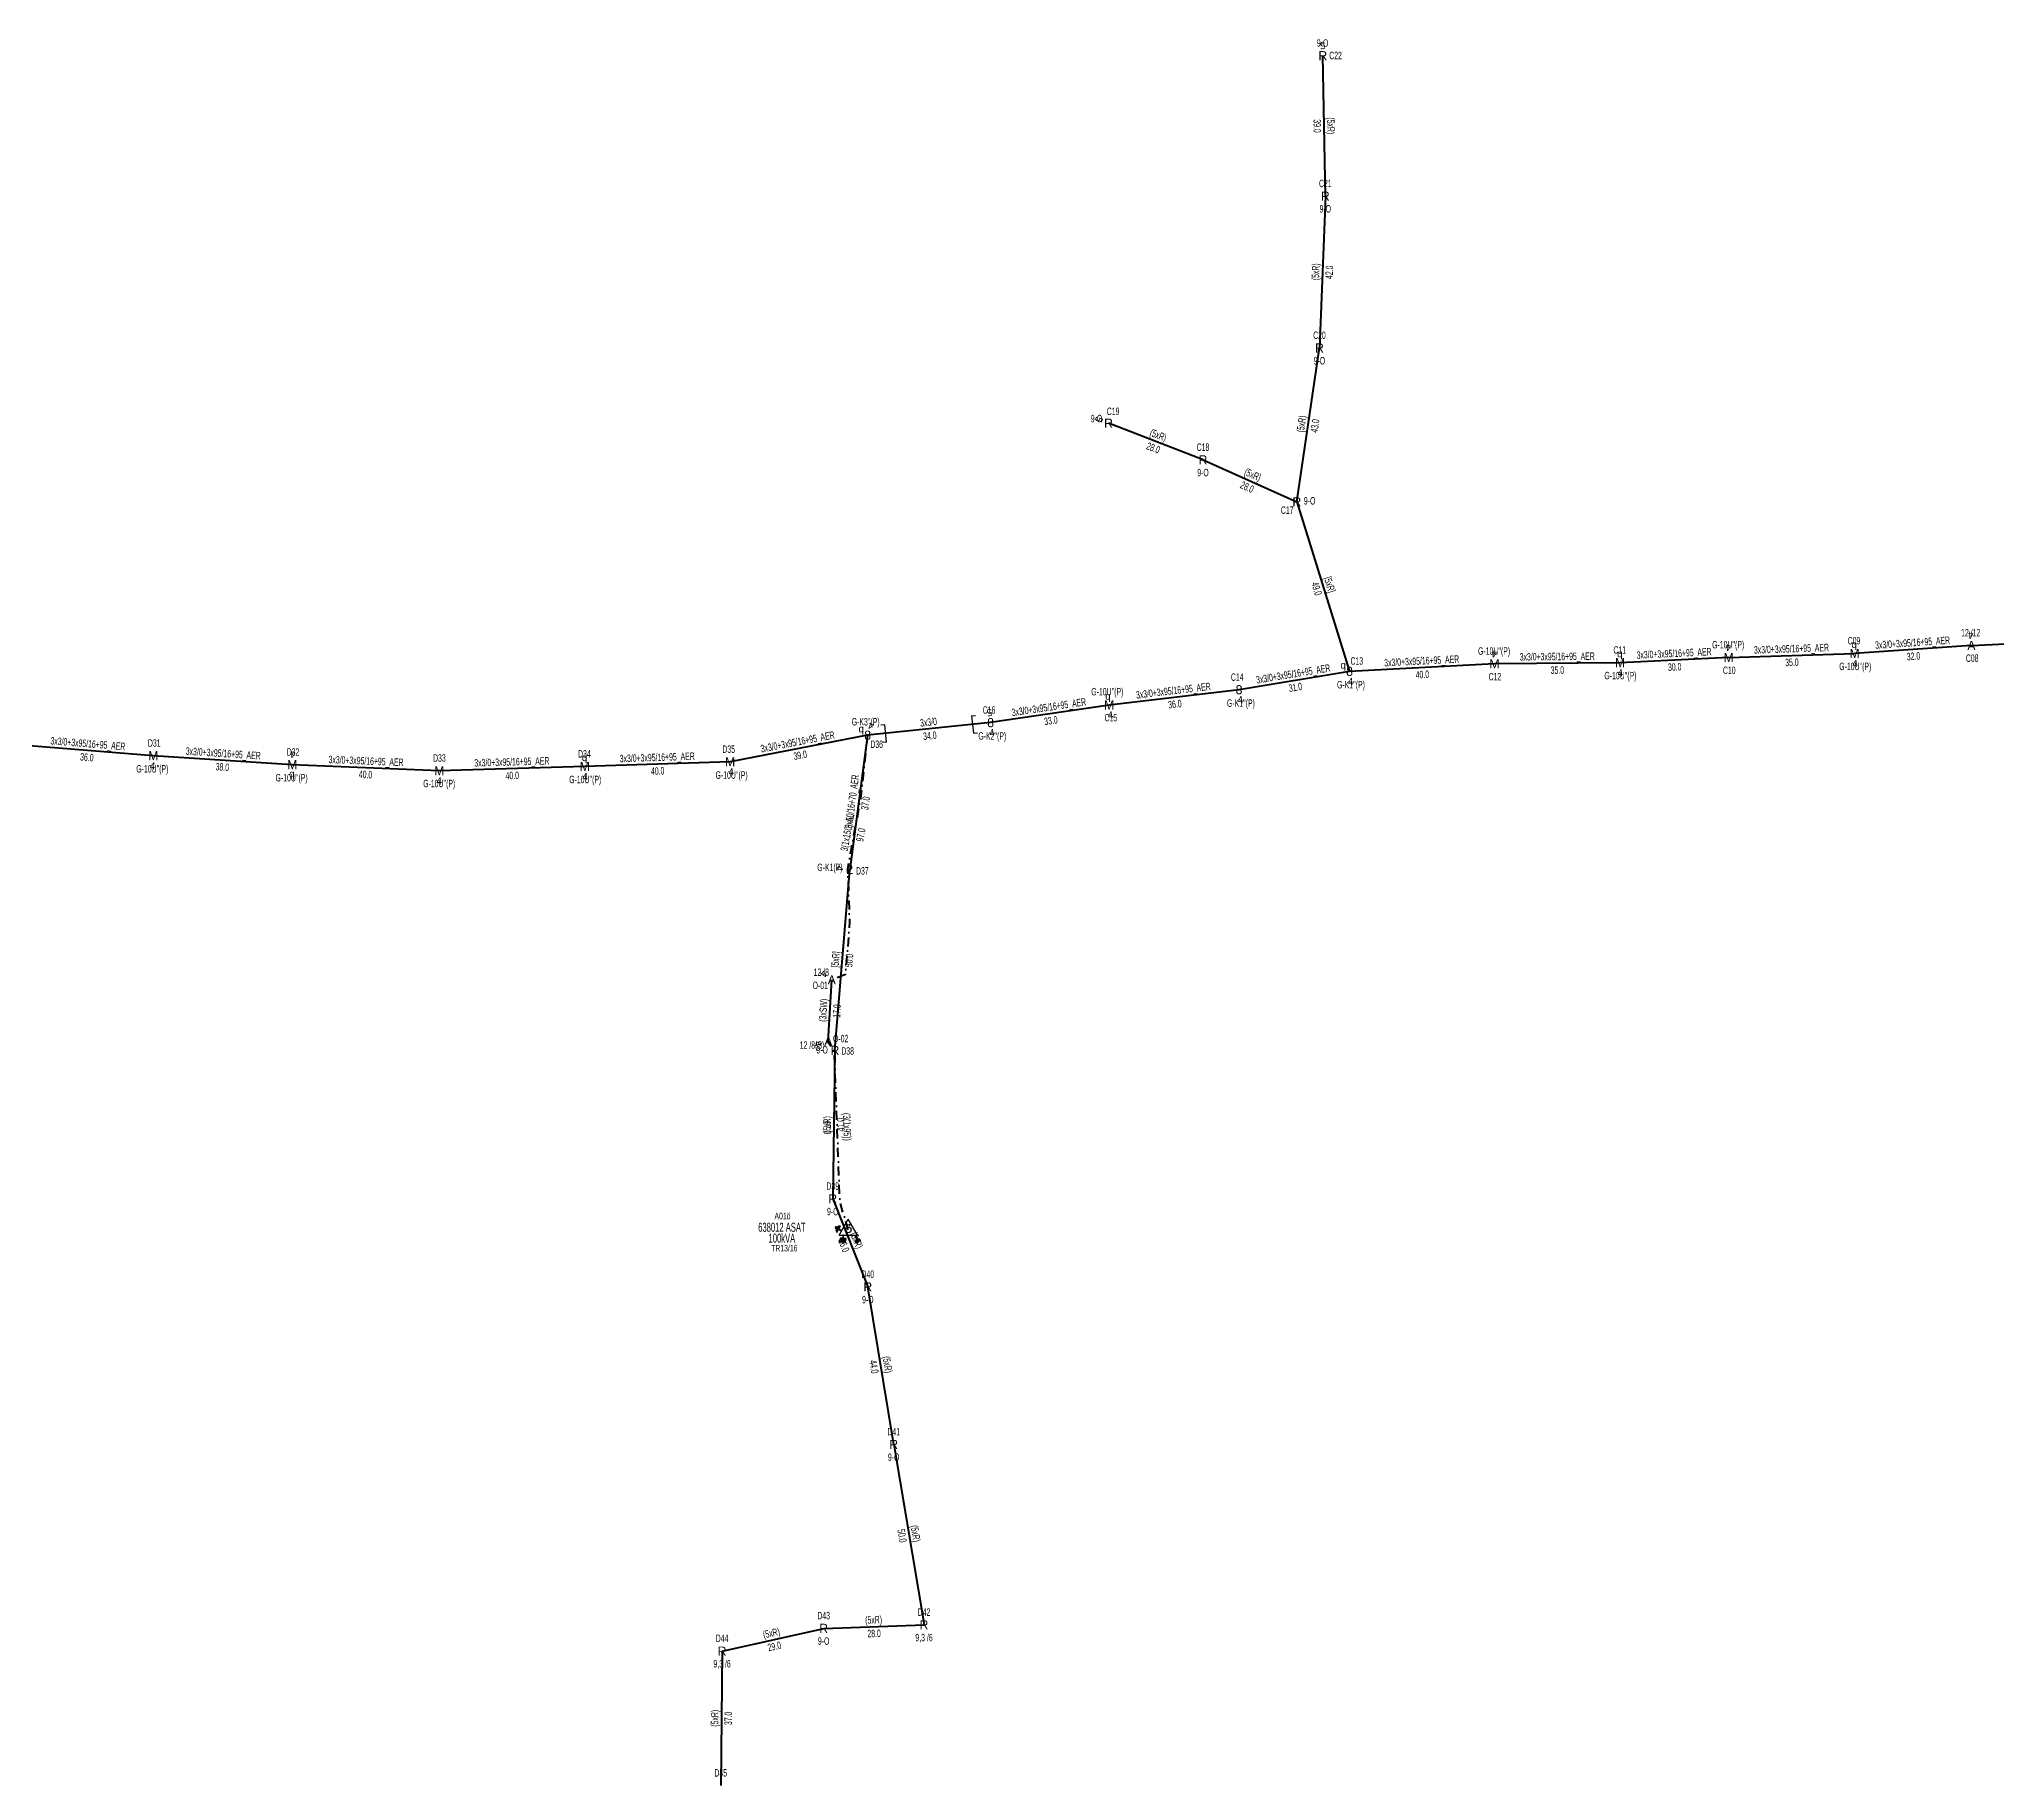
# Model space of a CAD drawing. Header units: millimetres. Extents: x 367507 to 373457, y 4068694 to 4074327.
# Drawn here: x 368631 to 369170, y 4070981 to 4071460 of the extents above; entities that cross this region are included whole.
import ezdxf
from ezdxf.enums import TextEntityAlignment as Align

# ---------------------------------------------------------------- set-up
doc = ezdxf.new("R2010")
doc.units = ezdxf.units.MM
doc.linetypes.add('DASHDOT', pattern=[5, 2.5, -1.25, 0, -1.25])
for name, color, linetype, lineweight in [('DIREK_AG_MEVCUT', 120, 'Continuous', 25), ('DIREK_AG_YENI', 108, 'Continuous', 25), ('DIREK_ENH_MEVCUT', 6, 'Continuous', 25), ('DIREK_OG_MEVCUT', 16, 'Continuous', 25), ('DIREK_OG_YENI', 10, 'Continuous', 25), ('HAT_AG_HAVAI_BYSK', 3, 'Continuous', 50), ('HAT_AG_HAVAI_MEVCUT', 126, 'Continuous', 50), ('HAT_AG_HAVAI_YENI', 3, 'Continuous', 50), ('HAT_OG_HAVAI_MEVCUT', 48, 'Continuous', 70), ('HAT_OG_HAVAI_YENI', 1, 'Continuous', 70), ('HAT_OG_YERALTI_MEVCUT', 48, 'DASHDOT', 70), ('HAT_OG_YERALTI_YENI', 1, 'DASHDOT', 70), ('TRAFO_MEVCUT', 5, 'Continuous', 30), ('TRAFO_TADILAT_BYSK', 5, 'Continuous', 30)]:
    doc.layers.add(name, color=color, linetype=linetype, lineweight=lineweight)
doc.layers.add('NIA_AG', color=5, linetype='Continuous')
doc.styles.add('Direk', font='B_CAD')
doc.styles.get("Standard").update_dxf_attribs({"font": 'Arial'})

# ---------------------------------------------------------------- blocks, each defined once
blk = doc.blocks.new('AG_NIA', base_point=(-64.4296, 129.8924))
at = {"layer": 'NIA_AG'}
for p, q in [((-64.429604, 132.292432), (-65.529604, 132.292432)), ((-64.429604, 127.492432), (-64.429604, 132.292432)), ((-64.429604, 127.492432), (-65.529604, 127.492432))]:
    blk.add_line(p, q, dxfattribs=at)
blk = doc.blocks.new('MEV_DIREK_OZEL')
h = blk.add_hatch(color=32)
h.paths.add_polyline_path([(-2.12, 1), (-2.34, 1.12), (-3.29, -0.52), (-3.08, -0.65), (-2.65, 0.09), (-1.88, -0.36), (-1.78, -0.19), (-2.55, 0.26)])
h.paths.add_polyline_path([(-3.44, -0.15), (-3.31, -0.22), (-2.59, 1.01), (-2.72, 1.09)])
h.paths.add_polyline_path([(-3.52, 0.32), (-3.39, 0.24), (-3.03, 0.85), (-3.16, 0.92)])
h.paths.add_polyline_path([(-3.56, 0.84), (-3.64, 0.71), (-3.51, 0.63), (-3.43, 0.76)])
h.paths.add_polyline_path([(-1.49, -2.34), (-2.24, -2.34), (-2.5, -3.47), (-2.4, -3.47), (-2.19, -2.54), (-1.89, -2.54), (-2.1, -3.47), (-2, -3.47), (-1.79, -2.54), (-1.49, -2.54), (-1.7, -3.48), (-1.6, -3.48), (-1.39, -2.54), (-1.09, -2.54), (-1.3, -3.48), (-1.2, -3.48), (-0.99, -2.54), (-0.69, -2.55), (-0.9, -3.48), (-0.8, -3.48), (-0.54, -2.35), (-1.29, -2.34), (-1.29, -1.44), (-1.49, -1.44)])
at = {"layer": 'TRAFO_MEVCUT'}
for points in [[(2.4, -1.57), (2.17, -1.92), (2.12, -1.44), (1.99, -1.44), (2.06, -2.32), (2.29, -1.96), (2.35, -2.67), (2.14, -2.67), (2.44, -2.87), (2.45, -2.86), (2.69, -2.49), (2.49, -2.63)], [(2.4, -1.57), (2.17, -1.92), (2.12, -1.44), (1.99, -1.44), (2.06, -2.32), (2.29, -1.96), (2.35, -2.67), (2.14, -2.67), (2.44, -2.87), (2.02, -3.19), (2.24, -3.79), (2.3, -3.74), (2.13, -3.26), (2.3, -3.13), (2.48, -3.6), (2.54, -3.56), (2.36, -3.08), (2.54, -2.94), (2.72, -3.42), (2.78, -3.38), (2.6, -2.9), (2.78, -2.76), (2.95, -3.24), (3.01, -3.2), (2.84, -2.72), (3.01, -2.58), (3.19, -3.06), (3.25, -3.01), (3.03, -2.42), (2.45, -2.86), (2.69, -2.49), (2.49, -2.63)], [(3.01, -2.58), (3.19, -3.06), (3.25, -3.01), (3.03, -2.42), (2.45, -2.86), (2.69, -2.49), (2.49, -2.63), (2.4, -1.57), (2.17, -1.92), (2.12, -1.44), (1.99, -1.44), (2.06, -2.32), (2.29, -1.96), (2.35, -2.67), (2.14, -2.67), (2.44, -2.87), (2.02, -3.19), (2.24, -3.79), (2.3, -3.74), (2.13, -3.26), (2.3, -3.13), (2.48, -3.6), (2.54, -3.56), (2.36, -3.08), (2.54, -2.94), (2.72, -3.42), (2.78, -3.38), (2.6, -2.9), (2.78, -2.76), (2.95, -3.24), (3.01, -3.2), (2.84, -2.72)]]:
    blk.add_hatch(color=32, dxfattribs=at).paths.add_polyline_path(points)
at = {"layer": 'TRAFO_MEVCUT', "linetype": 'Continuous'}
for p, q in [((-2.5, -1.44), (0, 2.89)), ((2.5, -1.44), (0, 2.89)), ((-2.5, -1.44), (2.5, -1.44))]:
    blk.add_line(p, q, dxfattribs=at)
at = {"layer": 'TRAFO_MEVCUT', "color": 32, "flags": 128}
blk.add_lwpolyline([(1.99, -1.44), (2.12, -1.44), (2.17, -1.92), (2.4, -1.57), (2.49, -2.63), (2.69, -2.49), (2.45, -2.86), (3.03, -2.42), (3.25, -3.01), (3.19, -3.06), (3.01, -2.58), (2.84, -2.72), (3.01, -3.2), (2.95, -3.24), (2.78, -2.76), (2.6, -2.9), (2.78, -3.38), (2.72, -3.42), (2.54, -2.94), (2.36, -3.08), (2.54, -3.56), (2.48, -3.6), (2.3, -3.13), (2.13, -3.26), (2.3, -3.74), (2.24, -3.79), (2.02, -3.19), (2.44, -2.87), (2.14, -2.67), (2.35, -2.67), (2.29, -1.96), (2.06, -2.32), (1.99, -1.44)], dxfattribs=at)
at = {"layer": 'TRAFO_MEVCUT', "linetype": 'Continuous'}
for centre, radius in [((0, 0), 0.804), ((-0.34, 1.34), 0.12), ((0.34, 1.34), 0.12)]:
    blk.add_circle(centre, radius, dxfattribs=at)
at = {"layer": 'TRAFO_TADILAT_BYSK', "color": 32, "flags": 128}
for points in [[(-3.51, 0.63), (-3.43, 0.76), (-3.56, 0.84), (-3.64, 0.71), (-3.51, 0.63)], [(-3.39, 0.24), (-3.03, 0.85), (-3.16, 0.92), (-3.52, 0.32), (-3.39, 0.24)], [(-3.31, -0.22), (-2.59, 1.01), (-2.72, 1.09), (-3.44, -0.15), (-3.31, -0.22)], [(-1.78, -0.19), (-2.55, 0.26), (-2.12, 1), (-2.34, 1.12), (-3.29, -0.52), (-3.08, -0.65), (-2.65, 0.09), (-1.88, -0.36), (-1.78, -0.19)], [(-1.29, -1.44), (-1.49, -1.44), (-1.49, -2.34), (-2.24, -2.34), (-2.5, -3.47), (-2.4, -3.47), (-2.19, -2.54), (-1.89, -2.54), (-2.1, -3.47), (-2, -3.47), (-1.79, -2.54), (-1.49, -2.54), (-1.7, -3.48), (-1.6, -3.48), (-1.39, -2.54), (-1.09, -2.54), (-1.3, -3.48), (-1.2, -3.48), (-0.99, -2.54), (-0.69, -2.55), (-0.9, -3.48), (-0.8, -3.48), (-0.54, -2.35), (-1.29, -2.34), (-1.29, -1.44)]]:
    blk.add_lwpolyline(points, dxfattribs=at)

msp = doc.modelspace()

# ---------------------------------------------------------------- linework, layer by layer
at = {"layer": 'HAT_AG_HAVAI_BYSK'}
for p, q in [((368976.94, 4071332.49), (368991.443, 4071285.814)), ((368849.84, 4071181.53), (368853.912581, 4071231.304306))]:
    msp.add_line(p, q, dxfattribs=at)
at = {"layer": 'HAT_AG_HAVAI_MEVCUT'}
for p, q in [((368984.78, 4071416.62), (368984.09, 4071455.26)), ((368984.78, 4071416.62), (368983.16, 4071374.83)), ((368976.94, 4071332.49), (368983.16, 4071374.83)), ((368951.12, 4071344.04), (368925.12, 4071354.13)), ((368951.12, 4071344.04), (368976.94, 4071332.49)), ((368849.84, 4071181.53), (368849.24, 4071140.68)), ((368849.24, 4071140.68), (368858.89, 4071116.44)), ((368866.01, 4071073.08), (368858.89, 4071116.44)), ((368866.01, 4071073.08), (368874.35, 4071023.43)), ((368846.74, 4071022.47), (368874.35, 4071023.43)), ((368818.78, 4071016.22), (368846.74, 4071022.47)), ((368818.78, 4071016.22), (368818.42, 4070979.2))]:
    msp.add_line(p, q, dxfattribs=at)
at = {"layer": 'HAT_AG_HAVAI_YENI'}
msp.add_line((368858.846, 4071268.263), (368853.912581, 4071231.304306), dxfattribs=at)
at = {"layer": 'HAT_OG_HAVAI_MEVCUT'}
msp.add_line((368848, 4071184), (368848.97, 4071200.92), dxfattribs=at)
at = {"layer": 'HAT_OG_HAVAI_YENI'}
for p, q in [((369162.56, 4071292.96), (369130.416256, 4071290.776514)), ((369162.56, 4071292.96), (369203.14, 4071294.94)), ((369031.33, 4071287.873), (368991.443, 4071285.814)), ((369065.884, 4071288.217), (369031.33, 4071287.873)), ((369095.769, 4071289.615), (369065.884, 4071288.217)), ((369095.769, 4071289.615), (369130.416256, 4071290.776514)), ((368991.443, 4071285.814), (368961.032, 4071280.786)), ((368925.288, 4071276.563), (368892.677, 4071271.722)), ((368961.032, 4071280.786), (368925.288, 4071276.563)), ((368892.677, 4071271.722), (368858.846, 4071268.263)), ((368858.846, 4071268.263), (368820.997, 4071260.953)), ((368662.289, 4071262.624), (368626, 4071265.529)), ((368700.528, 4071260.148), (368662.289, 4071262.624)), ((368820.997, 4071260.953), (368781.018, 4071259.632)), ((368740.978, 4071258.486), (368700.528, 4071260.148)), ((368781.018, 4071259.632), (368740.978, 4071258.486))]:
    msp.add_line(p, q, dxfattribs=at)
at = {"layer": 'HAT_OG_YERALTI_MEVCUT', "flags": 128}
msp.add_lwpolyline([(368853.508897, 4071132.14362), (368851.221112, 4071139.83739), (368849.697538, 4071180.920925), (368848, 4071184)], dxfattribs=at)
at = {"layer": 'HAT_OG_YERALTI_YENI', "flags": 128}
msp.add_lwpolyline([(368858.846, 4071268.263), (368856.906752, 4071250.928033), (368853.300414, 4071231.392539), (368853.866088, 4071216.873574), (368852.754143, 4071202.381094), (368848.97, 4071200.92)], dxfattribs=at)

# ---------------------------------------------------------------- block references
at = {"layer": 'NIA_AG'}
for p, rotation in [((368863.820069, 4071268.771566), 5.837834999999999), ((368887.702931, 4071271.213434), 185.837835)]:
    msp.add_blockref('AG_NIA', p, dxfattribs=dict(at, rotation=rotation))
at = {"layer": 'TRAFO_MEVCUT'}
msp.add_blockref('MEV_DIREK_OZEL', (368853.508897, 4071132.14362), dxfattribs=at)

# ---------------------------------------------------------------- texts
at = {"layer": 'DIREK_AG_MEVCUT', "linetype": 'ByBlock', "width": 0.53}
for s, p in [('9-O', (368984.027499, 4071458.760048)), ('C22', (368987.589442, 4071455.32249)), ('C21', (368984.78, 4071420.12)), ('9-O', (368984.78, 4071413.12)), ('C20', (368983.16, 4071378.33)), ('9-O', (368983.16, 4071371.33)), ('C19', (368926.38626, 4071357.392911)), ('9-O', (368921.82759, 4071355.407708)), ('C18', (368951.12, 4071347.54)), ('9-O', (368951.12, 4071340.54)), ('C17', (368974.29226, 4071330.20101)), ('9-O', (368980.463179, 4071332.764297)), ('9-O', (368846.310195, 4071181.700137)), ('D38', (368853.335941, 4071181.361495)), ('D39', (368849.24, 4071144.18)), ('9-O', (368849.24, 4071137.18)), ('D40', (368858.89, 4071119.94)), ('9-O', (368858.89, 4071112.94)), ('D41', (368866.01, 4071076.58)), ('9-O', (368866.01, 4071069.58)), ('D43', (368846.74, 4071025.97)), ('D42', (368874.35, 4071026.93)), ('D44', (368818.78, 4071019.72)), ('9-O', (368846.74, 4071018.97)), ('9,3 /6', (368874.35, 4071019.93)), ('9,3 /6', (368818.78, 4071012.72)), ('D45', (368818.42, 4070982.7))]:
    msp.add_text(s, height=2.05, dxfattribs=at).set_placement(p, align=Align.MIDDLE_CENTER)
at = {"layer": 'DIREK_AG_MEVCUT', "linetype": 'ByBlock', "style": 'Direk'}
for p in [(368984.09, 4071455.26), (368984.78, 4071416.62), (368983.16, 4071374.83), (368925.12, 4071354.13), (368951.12, 4071344.04), (368976.94, 4071332.49), (368849.84, 4071181.53), (368849.24, 4071140.68), (368858.89, 4071116.44), (368866.01, 4071073.08), (368846.74, 4071022.47), (368874.35, 4071023.43), (368818.78, 4071016.22)]:
    msp.add_text('R', height=2.5, dxfattribs=at).set_placement(p, align=Align.MIDDLE_CENTER)
at = {"layer": 'DIREK_AG_MEVCUT', "color": 32, "style": 'Direk'}
for rotation, p in [(541.02303, (368984.040008, 4071458.059554)), (608.789916, (368922.509672, 4071355.143008))]:
    msp.add_text('5', height=2, rotation=rotation, dxfattribs=at).set_placement(p, align=Align.MIDDLE_CENTER)
at = {"layer": 'DIREK_AG_YENI', "width": 0.53}
for s, p in [('G-K1(P)', (368848.466355, 4071231.890221)), ('D37', (368857.392501, 4071230.92993))]:
    msp.add_text(s, height=2.05, dxfattribs=at).set_placement(p, align=Align.MIDDLE_CENTER)
at = {"layer": 'DIREK_AG_YENI', "color": 32, "style": 'Direk'}
msp.add_text('4', height=2, rotation=263.128235, dxfattribs=at).set_placement((368851.132695, 4071231.639319), align=Align.MIDDLE_CENTER)
at = {"layer": 'DIREK_AG_YENI', "style": 'Direk'}
msp.add_text('2', height=2.5, dxfattribs=at).set_placement((368853.912581, 4071231.304306), align=Align.MIDDLE_CENTER)
at = {"layer": 'DIREK_ENH_MEVCUT', "linetype": 'ByBlock', "width": 0.53}
for s, p in [('12 /8', (368846.081559, 4071203.025092)), ('O-01', (368845.80616, 4071199.423298)), ('O-02', (368851.413107, 4071184.775047)), ('12 /8(S)', (368843.531898, 4071182.985386))]:
    msp.add_text(s, height=2.05, dxfattribs=at).set_placement(p, align=Align.MIDDLE_CENTER)
at = {"layer": 'DIREK_ENH_MEVCUT', "color": 32, "linetype": 'ByBlock', "style": 'Direk'}
for rotation, p in [(233.915481, (368846.707183, 4071202.569138)), (282.793739, (368845.269514, 4071183.379963))]:
    msp.add_text('4', height=2, rotation=rotation, dxfattribs=at).set_placement(p, align=Align.MIDDLE_CENTER)
at = {"layer": 'DIREK_ENH_MEVCUT', "linetype": 'ByBlock', "style": 'Direk'}
for p in [(368848.97, 4071200.92), (368848, 4071184)]:
    msp.add_text('A', height=2.5, dxfattribs=at).set_placement(p, align=Align.MIDDLE_CENTER)
at = {"layer": 'DIREK_OG_MEVCUT', "linetype": 'ByBlock', "width": 0.53}
for s, p in [('12 /12', (369162.354382, 4071296.483554)), ('C08', (369162.763897, 4071289.465944))]:
    msp.add_text(s, height=2.05, dxfattribs=at).set_placement(p, align=Align.MIDDLE_CENTER)
at = {"layer": 'DIREK_OG_MEVCUT', "linetype": 'ByBlock', "style": 'Direk'}
msp.add_text('A', height=2.5, dxfattribs=at).set_placement((369162.56, 4071292.96), align=Align.MIDDLE_CENTER)
at = {"layer": 'DIREK_OG_MEVCUT', "color": 32, "linetype": 'ByBlock', "style": 'Direk'}
msp.add_text('4', height=2, rotation=183.339726, dxfattribs=at).set_placement((369162.396883, 4071295.755245), align=Align.MIDDLE_CENTER)
at = {"layer": 'DIREK_OG_YENI', "width": 0.53}
for s, p in [('C11', (369065.784788, 4071291.715594)), ("G-10U''(P)", (369095.626002, 4071293.1766)), ('C09', (369130.238994, 4071294.272022)), ('C13', (368993.445112, 4071288.68481)), ("G-10U''(P)", (369031.220819, 4071291.420753)), ("G-10U''(P)", (369130.597754, 4071287.197469)), ('C14', (368960.541081, 4071284.2514)), ("G-K1''(P)", (368991.837843, 4071282.162522)), ('C12', (369031.437661, 4071284.374656)), ("G-10U''(P)", (369065.984539, 4071284.67161)), ('C10', (369095.909411, 4071286.117818)), ("G-10U''(P)", (368924.796836, 4071280.248582)), ("G-K1''(P)", (368961.554535, 4071277.097424)), ("G-K3''(P)", (368858.301474, 4071271.957416)), ('C16', (368892.241923, 4071275.194853)), ('C15', (368925.750344, 4071273.093672)), ('D31', (368662.541728, 4071266.114864)), ('D36', (368861.30907, 4071265.776378)), ("G-K2''(P)", (368893.136909, 4071268.050932)), ('D32', (368700.712933, 4071263.643111)), ('D33', (368740.999789, 4071261.985932)), ('D34', (368780.91014, 4071263.130338)), ('D35', (368820.606137, 4071264.431107)), ("G-10U''(P)", (368662.027893, 4071259.0174)), ("G-10U''(P)", (368700.338456, 4071256.565747)), ("G-10U''(P)", (368740.956148, 4071254.976064)), ("G-10U''(P)", (368781.127428, 4071256.082791)), ("G-10U''(P)", (368821.407905, 4071257.296552))]:
    msp.add_text(s, height=2.05, dxfattribs=at).set_placement(p, align=Align.MIDDLE_CENTER)
at = {"layer": 'DIREK_OG_YENI', "color": 32, "style": 'Direk'}
for s, rotation, p in [('4', 182.299184, (369095.656671, 4071292.412746)), ('4', 181.762709, (369031.243871, 4071290.671675)), ('4', 362.903064, (369130.558066, 4071287.980108)), ('4', 366.171549, (368991.744016, 4071283.030227)), ('4', 361.624345, (369065.96337, 4071285.418125)), ('4', 368.06304, (368961.424735, 4071278.01368)), ('4', 160.418918, (368859.784393, 4071270.901071)), ('5', 186.489306, (368892.36055, 4071274.50406)), ('4', 367.590865, (368925.657875, 4071273.787537)), ('4', 367.140775, (368893.025061, 4071268.943718)), ('4', 355.859181, (368662.086818, 4071259.831309)), ('4', 176.971201, (368700.675946, 4071262.944089)), ('4', 359.643302, (368740.960569, 4071255.686054)), ('4', 361.765968, (368781.104288, 4071256.83333)), ('4', 366.411889, (368821.30969, 4071258.170515))]:
    msp.add_text(s, height=2, rotation=rotation, dxfattribs=at).set_placement(p, align=Align.MIDDLE_CENTER)
at = {"layer": 'DIREK_OG_YENI', "color": 4, "style": 'Direk'}
for p in [(369130.28964, 4071293.273306), (368989.675233, 4071287.581767), (369065.813134, 4071290.715995), (368924.957754, 4071279.041092), (368857.078233, 4071270.030767), (368780.940957, 4071262.130813), (368700.395905, 4071257.651492)]:
    msp.add_text('q', height=2, dxfattribs=at).set_placement(p, align=Align.MIDDLE_CENTER)
at = {"layer": 'DIREK_OG_YENI', "style": 'Direk'}
for s, p in [('M', (369031.33, 4071287.873)), ('M', (369065.884, 4071288.217)), ('M', (369095.769, 4071289.615)), ('M', (369130.416256, 4071290.776514)), ('8', (368961.032, 4071280.786)), ('8', (368991.443, 4071285.814)), ('M', (368925.288, 4071276.563)), ('8', (368892.677, 4071271.722)), ('8', (368858.846, 4071268.263)), ('M', (368662.289, 4071262.624)), ('M', (368700.528, 4071260.148)), ('M', (368781.018, 4071259.632)), ('M', (368820.997, 4071260.953)), ('M', (368740.978, 4071258.486))]:
    msp.add_text(s, height=2.5, dxfattribs=at).set_placement(p, align=Align.MIDDLE_CENTER)
at = {"layer": 'HAT_AG_HAVAI_BYSK', "lineweight": 30, "width": 0.53}
for s, rotation, p in [('49.0', 287.260878, (368983.379781, 4071308.899786, 184495.7215)), ('50.0', 85.322425, (368852.723459, 4071206.347837, 184426.95629))]:
    msp.add_text(s, height=2.05, rotation=rotation, dxfattribs=at).set_placement(p, align=Align.TOP_CENTER)
for rotation, p in [(287.260878, (368985.003219, 4071309.404214, 184495.7215)), (85.322425, (368851.029121, 4071206.486469, 184426.95629))]:
    msp.add_text('[5xR]', height=2.05, rotation=rotation, dxfattribs=at).set_placement(p, align=Align.CENTER)
at = {"layer": 'HAT_AG_HAVAI_MEVCUT', "lineweight": 30, "width": 0.53}
for s, rotation, p in [('39.0', 271.02303, (368983.585135, 4071435.924824, 184492.045)), ('42.0', 447.780026, (368984.819362, 4071395.692074, 184491.58)), ('43.0', 81.642685, (368980.890974, 4071353.536456, 184491.58)), ('28.0', 338.789916, (368937.81248, 4071348.292579, 184462.56)), ('28.0', 335.899712, (368963.682915, 4071337.489093, 184488.47)), ('41.0', 449.158507, (368850.389908, 4071161.092517, 184424.62)), ('26.0', 291.707616, (368853.275279, 4071128.24561, 184429.445)), ('44.0', 279.325128, (368861.611233, 4071094.622269, 184429.445)), ('50.0', 279.535289, (368869.341744, 4071048.114193, 184437.175)), ('29.0', 12.600389, (368832.945427, 4071018.515472, 184423.37)), ('28.0', 1.991373, (368860.574537, 4071022.100513, 184437.175)), ('37.0', 449.442846, (368819.44996, 4070997.701735, 184409.21))]:
    msp.add_text(s, height=2.05, rotation=rotation, dxfattribs=at).set_placement(p, align=Align.TOP_CENTER)
for rotation, p in [(271.02303, (368985.284865, 4071435.955176, 184492.045)), (447.780026, (368983.120638, 4071395.757926, 184491.58)), (338.789916, (368938.42752, 4071349.877421, 184462.56)), (81.642685, (368979.209026, 4071353.783544, 184491.58)), (335.899712, (368964.377085, 4071339.040907, 184488.47)), (449.158507, (368848.690092, 4071161.117483, 184424.62)), (291.707616, (368854.854721, 4071128.87439, 184429.445)), (279.325128, (368863.288767, 4071094.897731, 184429.445)), (279.535289, (368871.018256, 4071048.395807, 184437.175)), (1.991373, (368860.515463, 4071023.799487, 184437.175)), (12.600389, (368832.574573, 4071020.174528, 184423.37)), (449.442846, (368817.75004, 4070997.718265, 184409.21))]:
    msp.add_text('(5xR)', height=2.05, rotation=rotation, dxfattribs=at).set_placement(p, align=Align.CENTER)
at = {"layer": 'HAT_AG_HAVAI_YENI', "lineweight": 30, "width": 0.53}
msp.add_text('3x50/16+70_AER', height=2.05, rotation=442.396837, dxfattribs=at).set_placement((368855.536763, 4071249.896117, 184426.95629), align=Align.CENTER)
msp.add_text('37.0', height=2.05, rotation=442.396837, dxfattribs=at).set_placement((368857.221817, 4071249.671189, 184426.95629), align=Align.TOP_CENTER)
at = {"layer": 'HAT_OG_HAVAI_MEVCUT', "lineweight": 30, "width": 0.53}
msp.add_text('(3xSW)', height=2.05, rotation=86.718904, dxfattribs=at).set_placement((368847.636393, 4071192.508649, 184424.485), align=Align.CENTER)
msp.add_text('17.0', height=2.05, rotation=86.718904, dxfattribs=at).set_placement((368849.333607, 4071192.411351, 184424.485), align=Align.TOP_CENTER)
at = {"layer": 'HAT_OG_HAVAI_YENI', "lineweight": 30, "width": 0.53}
for s, rotation, p in [('3x3/0+3x95/16+95_AER', 1.920064, (369113.064149, 4071291.04528, 184565.208128)), ('3x3/0+3x95/16+95_AER', 363.886064, (369146.430521, 4071292.716303, 184565.208128)), ('3x3/0+3x95/16+95_AER', 369.388065, (368976.098848, 4071284.138615, 184480.516)), ('3x3/0+3x95/16+95_AER', 362.955033, (369011.342681, 4071287.69237, 184495.7215)), ('3x3/0+3x95/16+95_AER', 360.570385, (369048.598538, 4071288.894958, 184515.665)), ('3x3/0+3x95/16+95_AER', 362.678305, (369080.786781, 4071289.765071, 184532.942)), ('3x3/0+3x95/16+95_AER', 366.738015, (368943.06027, 4071279.518629, 184462.644)), ('3x3/0+3x95/16+95_AER', 368.443715, (368908.857688, 4071274.983287, 184446.3385)), ('3x3/0', 365.837835, (368875.675044, 4071270.838092, 184429.423)), ('3x3/0+3x95/16+95_AER', 355.423129, (368644.212327, 4071264.923789, 184313)), ('3x3/0+3x95/16+95_AER', 370.93128, (368839.760313, 4071265.442577, 184410.4985)), ('3x3/0+3x95/16+95_AER', 356.295233, (368681.463423, 4071262.234224, 184331.1445)), ('3x3/0+3x95/16+95_AER', 357.647168, (368720.787895, 4071260.166283, 184350.264)), ('3x3/0+3x95/16+95_AER', 361.639437, (368760.973682, 4071259.908652, 184370.489)), ('3x3/0+3x95/16+95_AER', 361.892499, (368800.979429, 4071261.142036, 184390.509))]:
    msp.add_text(s, height=2.05, rotation=rotation, dxfattribs=at).set_placement(p, align=Align.CENTER)
for s, rotation, p in [('35.0', 360.570385, (369048.615462, 4071287.195042, 184515.665)), ('30.0', 362.678305, (369080.866219, 4071288.066929, 184532.942)), ('35.0', 1.920064, (369113.121107, 4071289.346234, 184565.208128)), ('32.0', 363.886064, (369146.545735, 4071291.020211, 184565.208128)), ('31.0', 369.388065, (368976.376152, 4071282.461385, 184480.516)), ('40.0', 362.955033, (369011.430319, 4071285.99463, 184495.7215)), ('36.0', 366.738015, (368943.25973, 4071277.830371, 184462.644)), ('33.0', 368.443715, (368909.107312, 4071273.301713, 184446.3385)), ('34.0', 365.837835, (368875.847956, 4071269.146908, 184429.423)), ('36.0', 355.423129, (368644.076673, 4071263.229211, 184313)), ('38.0', 356.295233, (368681.353577, 4071260.537776, 184331.1445)), ('39.0', 370.93128, (368840.082687, 4071263.773423, 184410.4985)), ('40.0', 357.647168, (368720.718105, 4071258.467717, 184350.264)), ('40.0', 361.639437, (368761.022318, 4071258.209348, 184370.489)), ('40.0', 361.892499, (368801.035571, 4071259.442964, 184390.509))]:
    msp.add_text(s, height=2.05, rotation=rotation, dxfattribs=at).set_placement(p, align=Align.TOP_CENTER)
at = {"layer": 'HAT_OG_YERALTI_MEVCUT', "lineweight": 30, "width": 0.53}
msp.add_text('(3(1x95))', height=2.05, rotation=272.123828, dxfattribs=at).set_placement((368852.158157, 4071160.442158), align=Align.CENTER)
msp.add_text('67.0', height=2.05, rotation=272.123828, dxfattribs=at).set_placement((368848.760493, 4071160.316157), align=Align.TOP_CENTER)
at = {"layer": 'HAT_OG_YERALTI_YENI', "lineweight": 30, "width": 0.53}
msp.add_text('3(1x150)-AL', height=2.05, rotation=439.540699, dxfattribs=at).set_placement((368854.267706, 4071241.314592), align=Align.CENTER)
msp.add_text('97.0', height=2.05, rotation=439.540699, dxfattribs=at).set_placement((368855.939459, 4071241.005979), align=Align.TOP_CENTER)
at = {"layer": 'TRAFO_MEVCUT', "width": 0.6}
for s, height, p in [('A01ö', 1.8, (368835.410406, 4071135.035997)), ('638012 ASAT', 2.5, (368835.250894, 4071131.605504)), ('100kVA', 2.5, (368835.250894, 4071128.605504))]:
    msp.add_text(s, height=height, dxfattribs=at).set_placement(p, align=Align.CENTER)
msp.add_text('TR13/16', height=1.8, dxfattribs=at).set_placement((368835.915776, 4071128.0046), align=Align.TOP_CENTER)

doc.saveas('drawing.dxf')
